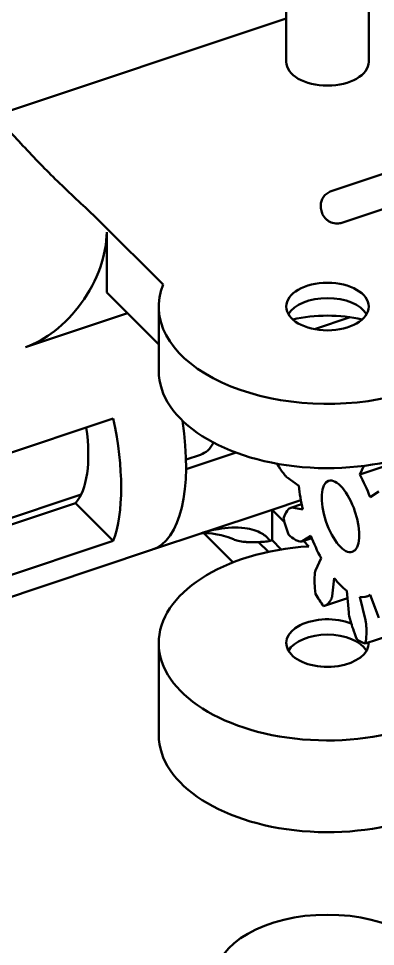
# Model space of a CAD drawing. Header units: millimetres. Extents: x 114 to 308, y 62 to 248.
# Drawn here: x 169.1 to 192.9, y 103 to 164.9 of the extents above; entities that cross this region are included whole.
import ezdxf

# ---------------------------------------------------------------- set-up
doc = ezdxf.new("R2010")
doc.units = ezdxf.units.MM
doc.header["$LTSCALE"] = 0.75
doc.layers.add('Visible', color=7, linetype='Continuous', lineweight=50)

msp = doc.modelspace()

# ---------------------------------------------------------------- linework, layer by layer
at = {"layer": 'Visible', "extrusion": (-0.707107, 0.408248, -0.57735)}
for p, q in [((186.986, 161.99, 26.124), (186.986, 191.993, 47.339)), ((192.486, 161.99, 26.124), (192.486, 192.188, 47.477)), ((186.986, 164.873, -12.595), (166.185, 157.94, -2.79)), ((193.454, 154.516, 17.118), (189.99, 153.361, 18.751)), ((194.157, 152.405, 17.118), (190.693, 151.25, 18.751)), ((178.777, 147.126, 12.503), (174.634, 151.269, 6.645)), ((175.019, 146.598, 4.157), (175.019, 150.627, 7.006)), ((178.486, 143.13, 9.061), (175.019, 146.598, 4.157)), ((178.486, 145.66, 14.577), (178.486, 141.373, 11.546)), ((169.606, 142.956, 5.41), (176.397, 145.22, 2.209)), ((188.865, 144.154, -24.863), (191.25, 144.949, -25.987)), ((175.46, 138.187, 3.494), (166.799, 135.301, 7.576)), ((204.45, 138.636, 2.856), (191.893, 134.45, 8.776)), ((180.306, 135.452, -11.361), (181.272, 135.774, -11.816)), ((180.31, 134.802, -11.637), (183.643, 135.913, -13.209)), ((192.162, 135.031, 9.757), (191.893, 134.45, 8.776)), ((187.02, 134.283, -1.681), (187.019, 134.283, -1.681)), ((187.827, 133.692, -0.386), (187.02, 134.283, -1.681)), ((160.704, 128.918, -2.12), (173.313, 133.121, -8.064)), ((192.58, 132.948, 9.171), (193.155, 133.322, 10.656)), ((172.933, 132.548, -5.852), (164.273, 129.662, -1.77)), ((172.933, 132.548, -5.852), (175.46, 130.022, -2.28)), ((187.957, 132.743, -14.788), (186.045, 132.106, -13.887)), ((186.045, 132.106, -13.887), (181.301, 130.525, -11.651)), ((186.045, 130.065, -15.33), (186.045, 132.106, -13.887)), ((186.045, 132.106, -13.887), (186.872, 131.279, -12.716)), ((187.287, 132.231, -2.564), (188.01, 132.472, -2.904)), ((187.358, 132.242, -2.405), (188.089, 132.11, -0.947)), ((187.358, 132.242, -2.406), (187.358, 132.242, -2.405)), ((178.21, 129.495, -10.193), (181.301, 130.525, -11.651)), ((183.439, 128.588, -21.902), (181.489, 130.538, -24.66)), ((185.907, 130.019, -15.265), (186.045, 130.065, -15.33)), ((186.045, 130.065, -15.33), (186.656, 129.453, -14.465)), ((188.034, 129.991, -2.564), (188.688, 130.209, -2.872)), ((188.624, 130.372, -1.041), (188.049, 129.997, -2.526)), ((178.014, 129.418, -9.535), (165.024, 125.088, -3.411)), ((166.799, 127.136, 1.803), (175.46, 130.022, -2.28)), ((185.143, 129.946, -17.327), (185.798, 129.291, -16.4)), ((188.049, 129.997, -2.526), (188.049, 129.997, -2.527)), ((188.129, 130.022, -10.94), (188.489, 129.661, -10.429)), ((188.936, 128.059, -2.016), (189.311, 128.87, -0.646)), ((188.936, 128.058, -2.017), (188.936, 128.059, -2.016)), ((190.178, 127.544, 0.254), (190.054, 126.347, -0.854)), ((190.054, 126.347, -0.854), (190.054, 126.347, -0.855)), ((191.15, 125.251, 0.696), (191.027, 126.695, 1.455)), ((192.381, 126.324, 4.065), (192.589, 126.393, 3.967)), ((193.155, 124.892, 4.695), (192.58, 126.417, 4.553)), ((189.481, 125.664, -2.553), (191.07, 126.194, -3.302)), ((191.893, 126.289, 3.005), (192.268, 124.726, 2.696)), ((191.15, 125.25, 0.695), (191.15, 125.251, 0.696)), ((192.268, 124.726, 2.696), (192.269, 124.725, 2.696)), ((192.257, 123.172, 1.573), (193.892, 123.716, 0.802)), ((178.486, 123.206, -1.3), (178.486, 117.082, -5.631))]:
    msp.add_line(p, q, dxfattribs=at)
at = {"layer": 'Visible', "extrusion": (-1.9e-15, 0.816497, 0.57735)}
msp.add_circle((-189.736, -72.195, 127.347), 2.75, dxfattribs=at)
at = {"layer": 'Visible', "extrusion": (-0.866025, -0.288675, 0.408248)}
msp.add_circle((-64.63, 94.528, -201.414), 2.5, dxfattribs=at)
at = {"layer": 'Visible', "extrusion": (-8e-16, 0.816497, 0.57735)}
msp.add_circle((-189.736, -72.195, 72.347), 7.5, dxfattribs=at)
at = {"layer": 'Visible', "extrusion": (0, -0.816497, -0.57735)}
msp.add_arc((189.736, -72.195, -147.347), 2.75, 0, 180, dxfattribs=at)
at = {"layer": 'Visible', "extrusion": (1.2e-15, -0.816497, -0.57735)}
msp.add_arc((189.736, -72.195, -127.347), 11.25, 11.81031, 193.04836, dxfattribs=at)
at = {"layer": 'Visible', "extrusion": (4.2e-15, -0.816497, -0.57735)}
msp.add_arc((189.736, -72.195, -126.097), 2.75, 198.74835, 341.25165, dxfattribs=at)
at = {"layer": 'Visible', "extrusion": (-4.7e-15, 0.816497, 0.57735)}
msp.add_arc((-189.736, -72.195, 122.097), 6.375, 248.7093, 291.2907, dxfattribs=at)
at = {"layer": 'Visible', "extrusion": (2.1e-15, -0.816497, -0.57735)}
msp.add_arc((189.736, -72.195, -122.097), 11.25, 11.81031, 180, dxfattribs=at)
at = {"layer": 'Visible', "extrusion": (0.866025, 0.288675, -0.408248)}
for centre, radius, start, end in [((78.984, 76.948, 190.417), 12.5, 105.65334, 152.8097), ((78.984, 76.948, 201.005), 7.5, 159.25652, 180), ((64.63, 94.528, 201.414), 5.625, 66.54922, 83.91382), ((64.63, 94.528, 201.414), 5.625, 282.54922, 299.91382), ((64.63, 94.528, 201.414), 9, 269.65686, 276.80618), ((64.63, 94.528, 201.414), 5.625, 246.54922, 263.91382), ((64.63, 94.528, 201.414), 5.625, 210.54922, 227.91382), ((64.63, 94.528, 201.414), 9, 233.65687, 240.80618), ((64.63, 94.528, 201.414), 5.625, 174.54922, 191.91382), ((64.63, 94.528, 201.414), 9, 197.65687, 204.80618)]:
    msp.add_arc(centre, radius, start, end, dxfattribs=at)
at = {"layer": 'Visible', "extrusion": (-0.866025, -0.288675, 0.408248)}
for centre, radius, start, end in [((-78.984, 76.948, -190.417), 8.125, 12.78861, 65.47425), ((-78.984, 76.948, -195.417), 12.5, 0, 66.58893)]:
    msp.add_arc(centre, radius, start, end, dxfattribs=at)
at = {"layer": 'Visible', "extrusion": (3.5e-15, -0.816497, -0.57735)}
msp.add_arc((189.736, -72.195, -99.847), 11.25, 11.81032, 263.63747, dxfattribs=at)
at = {"layer": 'Visible', "extrusion": (-4.1e-15, 0.816497, 0.57735)}
msp.add_arc((-189.736, -72.195, 99.847), 2.75, 234.69335, 181.49459, dxfattribs=at)
at = {"layer": 'Visible', "extrusion": (-2.9e-15, 0.816497, 0.57735)}
msp.add_arc((-189.736, -72.195, 98.597), 2.75, 198.74835, 341.25165, dxfattribs=at)
at = {"layer": 'Visible', "extrusion": (-2.6e-15, 0.816497, 0.57735)}
msp.add_arc((-189.736, -72.195, 92.347), 11.25, 360, 168.18968, dxfattribs=at)
at = {"layer": 'Visible', "extrusion": (-1.16689e-11, -0.816497, -0.57735)}
msp.add_open_spline([(168.174, 157.726, -2.487), (168.417, 157.477, -2.135), (168.669, 157.211, -1.759), (169.59, 156.232, -0.374), (170.424, 155.333, 0.896), (171.159, 154.598, 1.937), (171.895, 153.862, 2.977), (172.826, 152.996, 4.202), (173.925, 151.96, 5.667), (174.318, 151.585, 6.197), (174.634, 151.269, 6.645)], degree=3, knots=[2.9135461, 2.9135461, 2.9135461, 2.9135461, 2.9685826, 2.9685826, 3.1451254, 3.1451254, 3.1451254, 3.3216682, 3.3216682, 3.3976211, 3.3976211, 3.3976211, 3.3976211], dxfattribs=at)
at = {"layer": 'Visible'}
for points, knots in [([(189.99, 153.361, 18.751), (189.886, 153.327, 18.746), (189.79, 153.275, 18.742), (189.621, 153.151, 18.733), (189.551, 153.079, 18.728), (189.432, 152.921, 18.717), (189.39, 152.838, 18.712), (189.32, 152.662, 18.698), (189.303, 152.576, 18.691), (189.279, 152.386, 18.674), (189.284, 152.298, 18.665), (189.309, 152.095, 18.649), (189.338, 151.995, 18.646), (189.422, 151.79, 18.653), (189.473, 151.688, 18.664), (189.622, 151.517, 18.685), (189.67, 151.468, 18.691), (189.781, 151.382, 18.702), (189.835, 151.346, 18.706), (190.001, 151.261, 18.718), (190.133, 151.212, 18.726), (190.408, 151.193, 18.739), (190.53, 151.203, 18.744), (190.664, 151.241, 18.749), (190.679, 151.246, 18.75), (190.693, 151.25, 18.751)], [4.61171, 4.61171, 4.61171, 4.61171, 4.74246, 4.74246, 4.884313, 4.884313, 5.06237, 5.06237, 5.316803, 5.316803, 5.722741, 5.722741, 6.351059, 6.351059, 6.979378, 6.979378, 7.205094, 7.205094, 7.359069, 7.359069, 7.586018, 7.586018, 7.734873, 7.734873, 7.753303, 7.753303, 7.753303, 7.753303]), ([(183.47, 130.129, -15.421), (182.985, 130.334, -15.149), (182.579, 130.429, -14.881), (181.945, 130.533, -14.358), (181.712, 130.541, -14.102), (181.444, 130.539, -13.698), (181.367, 130.534, -13.543), (181.313, 130.529, -13.393)], [0.01958867, 0.01958867, 0.01958867, 0.01958867, 0.05495348, 0.05495348, 0.09031829, 0.09031829, 0.11289615, 0.11289615, 0.11289615, 0.11289615]), ([(185.437, 129.961, -15.184), (185.461, 129.963, -15.186), (185.484, 129.965, -15.189), (185.657, 129.98, -15.209), (185.793, 129.996, -15.233), (185.907, 130.019, -15.265)], [-0.02026045, -0.02026045, -0.02026045, -0.02026045, -0.01835496, -0.01835496, -0.00591842, -0.00591842, -0.00591842, -0.00591842])]:
    msp.add_open_spline(points, degree=3, knots=knots, dxfattribs=at)
at = {"layer": 'Visible', "extrusion": (-0.5, 0.5, -0.707107)}
msp.add_open_spline([(175.019, 150.627, 7.006), (175.019, 149.909, 6.498), (174.849, 149.005, 5.98), (174.306, 147.484, 5.288), (173.835, 146.591, 4.989), (172.855, 145.234, 4.723), (172.185, 144.52, 4.692), (170.975, 143.579, 4.882), (170.238, 143.167, 5.112), (169.606, 142.956, 5.41)], degree=3, knots=[0.3831296, 0.3831296, 0.3831296, 0.3831296, 0.4886783, 0.4886783, 0.5939914, 0.5939914, 0.6919529, 0.6919529, 0.7794639, 0.7794639, 0.7794639, 0.7794639], dxfattribs=at)
at = {"layer": 'Visible', "extrusion": (-0.866025, -0.288675, 0.408248)}
for points, knots in [([(187.019, 134.283, -1.681), (187.018, 134.283, -1.682), (187.01, 134.29, -1.695), (186.977, 134.321, -1.745), (186.957, 134.341, -1.773), (186.885, 134.419, -1.87), (186.817, 134.501, -1.955), (186.66, 134.718, -2.134), (186.539, 134.897, -2.266), (186.383, 135.173, -2.401)], [-0.1738401, -0.1738401, -0.1738401, -0.1738401, -0.157611, -0.157611, -0.1375504, -0.1375504, -0.0818603, -0.0818603, -0.0282338, -0.0282338, -0.0282338, -0.0282338]), ([(186.804, 131.518, -4.093), (186.918, 131.88, -3.595), (187.043, 132.039, -3.217), (187.22, 132.222, -2.712), (187.307, 132.242, -2.514), (187.353, 132.242, -2.416), (187.357, 132.242, -2.407), (187.358, 132.242, -2.406)], [-0.001926406, -0.001926406, -0.001926406, -0.001926406, -0.001202847, -0.001202847, -0.000182662, -0.000182662, 0, 0, 0, 0]), ([(188.947, 126.481, -3.107), (188.868, 127.055, -2.869), (188.867, 127.406, -2.623), (188.881, 127.853, -2.278), (188.913, 127.991, -2.113), (188.933, 128.053, -2.026), (188.936, 128.057, -2.018), (188.936, 128.058, -2.017)], [-0.001926407, -0.001926407, -0.001926407, -0.001926407, -0.001202847, -0.001202847, -0.000182662, -0.000182662, 0, 0, 0, 0]), ([(191.723, 123.422, 0.618), (191.481, 123.988, 0.505), (191.354, 124.397, 0.525), (191.199, 124.939, 0.579), (191.164, 125.141, 0.648), (191.151, 125.241, 0.691), (191.15, 125.249, 0.695), (191.15, 125.25, 0.695)], [-0.001926407, -0.001926407, -0.001926407, -0.001926407, -0.001202847, -0.001202847, -0.000182662, -0.000182662, 0, 0, 0, 0])]:
    msp.add_open_spline(points, degree=3, knots=knots, dxfattribs=at)
at = {"layer": 'Visible', "extrusion": (0.5, -0.5, 0.707107)}
msp.add_open_spline([(181.301, 130.525, -11.651), (181.709, 130.661, -11.843), (182.09, 130.754, -12.046), (182.439, 130.817, -12.248)], degree=3, dxfattribs=at)
msp.add_open_spline([(182.439, 130.817, -12.248), (183.055, 130.928, -12.605), (183.663, 130.958, -13.014), (184.674, 130.821, -13.826), (185.053, 130.694, -14.184), (185.599, 130.379, -14.792), (185.774, 130.212, -15.034), (185.895, 130.039, -15.242), (185.901, 130.029, -15.254), (185.907, 130.019, -15.265)], degree=3, knots=[0, 0, 0, 0, 0.0864069, 0.0864069, 0.1571992, 0.1571992, 0.2165756, 0.2165756, 0.2201828, 0.2201828, 0.2201828, 0.2201828], dxfattribs=at)
at = {"layer": 'Visible', "extrusion": (-1.87008e-11, -0.816497, -0.57735)}
msp.add_open_spline([(183.47, 130.129, -15.421), (183.567, 130.088, -15.363), (183.672, 130.054, -15.315), (183.93, 129.992, -15.227), (184.084, 129.969, -15.195), (184.239, 129.957, -15.177)], degree=3, knots=[-0.03343374, -0.03343374, -0.03343374, -0.03343374, -0.01885447, -0.01885447, 0, 0, 0, 0], dxfattribs=at)
at = {"layer": 'Visible', "extrusion": (0.866025, 0.288675, -0.408248)}
for points in [[(188.049, 129.997, -2.527), (188.048, 129.997, -2.528), (188.043, 129.993, -2.543), (188.016, 129.985, -2.605), (188, 129.983, -2.641), (187.939, 129.979, -2.772), (187.88, 129.986, -2.894), (187.693, 130.045, -3.249), (187.474, 130.139, -3.646), (187.134, 130.447, -4.151)], [(190.054, 126.347, -0.855), (190.054, 126.345, -0.856), (190.053, 126.334, -0.867), (190.044, 126.289, -0.917), (190.037, 126.265, -0.948), (190.012, 126.181, -1.063), (189.982, 126.11, -1.175), (189.877, 125.933, -1.524), (189.745, 125.754, -1.93), (189.481, 125.664, -2.553)], [(192.269, 124.725, 2.696), (192.269, 124.724, 2.696), (192.272, 124.709, 2.693), (192.284, 124.645, 2.673), (192.29, 124.608, 2.659), (192.309, 124.475, 2.606), (192.322, 124.354, 2.546), (192.338, 124.008, 2.336), (192.343, 123.624, 2.076), (192.257, 123.172, 1.573)]]:
    msp.add_open_spline(points, degree=3, knots=[-0.1738401, -0.1738401, -0.1738401, -0.1738401, -0.157611, -0.157611, -0.1375504, -0.1375504, -0.0818603, -0.0818603, 0, 0, 0, 0], dxfattribs=at)
at = {"layer": 'Visible', "extrusion": (4.00287e-11, -0.816497, -0.57735)}
msp.add_open_spline([(184.239, 129.957, -15.177), (184.274, 129.954, -15.173), (184.308, 129.951, -15.17), (184.378, 129.948, -15.164), (184.414, 129.946, -15.162), (184.45, 129.945, -15.161)], degree=3, knots=[-0.008479536, -0.008479536, -0.008479536, -0.008479536, -0.004338422, -0.004338422, 0, 0, 0, 0], dxfattribs=at)
at = {"layer": 'Visible', "extrusion": (5.45e-13, -0.816497, -0.57735)}
msp.add_open_spline([(184.45, 129.945, -15.161), (184.767, 129.936, -15.148), (185.104, 129.938, -15.151), (185.422, 129.96, -15.182), (185.429, 129.961, -15.183), (185.437, 129.961, -15.184)], degree=3, knots=[-0.03700194, -0.03700194, -0.03700194, -0.03700194, -0.01495342, -0.01495342, -0.0144197, -0.0144197, -0.0144197, -0.0144197], dxfattribs=at)

doc.saveas('drawing.dxf')
